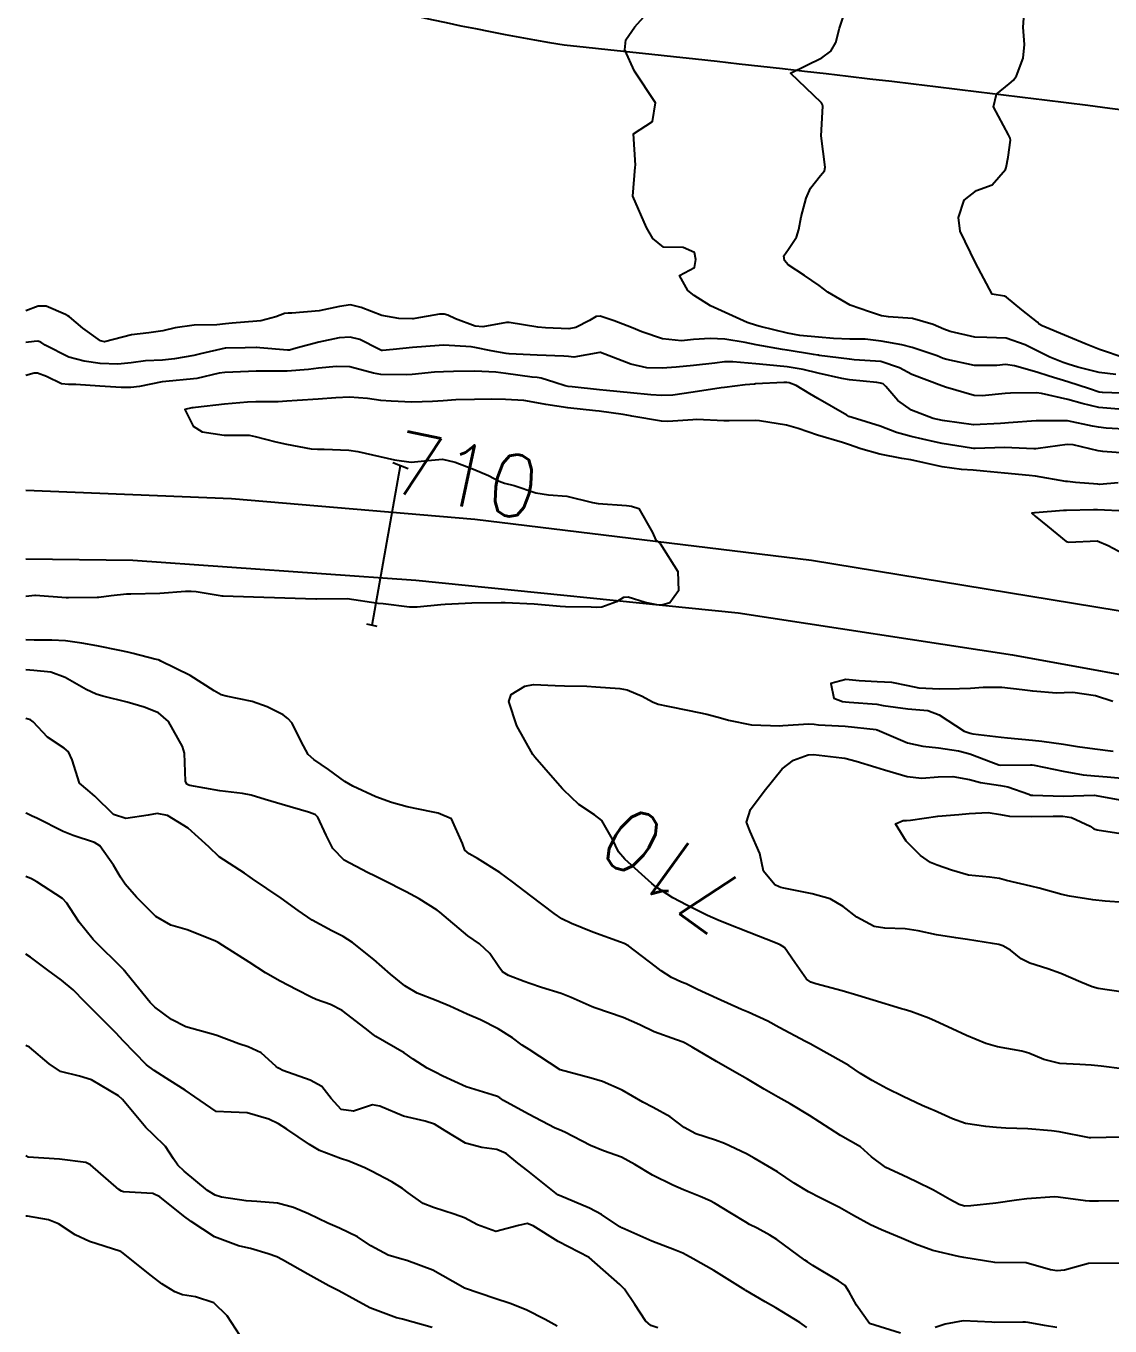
# Model space of a CAD drawing. Header units: metres. Extents: x 292545 to 299085, y 7450245 to 7463078.
# Drawn here: x 292544.9 to 292614.3, y 7462828 to 7462911.2 of the extents above; entities that cross this region are included whole.
import ezdxf
from ezdxf.enums import TextEntityAlignment as Align

# ---------------------------------------------------------------- set-up
doc = ezdxf.new("R2010")
doc.units = ezdxf.units.M
for name, color, linetype in [('Cotas', 45, 'Continuous'), ('Curvas de Nivel 1m', 11, 'Continuous'), ('Curvas de Nivel 5m', 15, 'Continuous'), ('Linha Férrea', 20, 'Continuous'), ('Pórtico', 62, 'Continuous'), ('Vias Primárias', 230, 'Continuous')]:
    doc.layers.add(name, color=color, linetype=linetype)
doc.styles.add('Style-STANDARD', font='STANDARD.shx')

msp = doc.modelspace()

# ---------------------------------------------------------------- linework, layer by layer
at = {"layer": 'Curvas de Nivel 1m', "flags": 128}
for points, elevation in [([(292615.294, 7462889.964), (292613.658, 7462890.524), (292612.796, 7462890.859), (292611.673, 7462891.322), (292609.992, 7462892.025), (292609.796, 7462892.14), (292609.685, 7462892.271), (292608.684, 7462893.049), (292607.701, 7462893.872), (292607.579, 7462893.929), (292606.781, 7462894.059), (292605.723, 7462896.07), (292604.743, 7462898.085), (292604.637, 7462898.962), (292604.986, 7462900.082), (292605.779, 7462900.702), (292606.784, 7462901.059), (292607.643, 7462902.051), (292607.681, 7462902.164), (292607.805, 7462902.828), (292607.95, 7462903.92), (292607.932, 7462904.049), (292607.825, 7462904.264), (292606.866, 7462906.06), (292607.056, 7462906.857), (292607.865, 7462907.537), (292608.144, 7462907.772), (292608.339, 7462908.045), (292608.76, 7462909.165), (292608.856, 7462910.04), (292608.78, 7462911.166), (292608.841, 7462912.041)], 716), ([(292615.629, 7462887.705), (292613.852, 7462887.756), (292613.63, 7462887.79), (292613.015, 7462887.986), (292611.637, 7462888.452), (292610.431, 7462888.808), (292609.643, 7462889.059), (292608.213, 7462889.479), (292607.648, 7462889.546), (292607.082, 7462889.493), (292605.647, 7462889.483), (292603.878, 7462889.87), (292603.651, 7462889.948), (292603.252, 7462890.104), (292601.661, 7462890.654), (292600.989, 7462890.804), (292599.666, 7462891.052), (292598.657, 7462891.171), (292597.668, 7462891.183), (292596.628, 7462891.221), (292595.67, 7462891.296), (292594.459, 7462891.42), (292593.673, 7462891.558), (292591.928, 7462891.989), (292591.68, 7462892.053), (292591.099, 7462892.246), (292589.689, 7462892.886), (292588.74, 7462893.321), (292587.7, 7462893.969), (292587.294, 7462894.294), (292586.761, 7462895.251), (292587.718, 7462895.768), (292587.801, 7462896.289), (292587.73, 7462896.73), (292586.986, 7462897.045), (292585.734, 7462897.067), (292585.048, 7462897.623), (292584.65, 7462898.321), (292583.773, 7462900.33), (292583.929, 7462902.201), (292583.931, 7462902.329), (292583.823, 7462904.33), (292585.029, 7462905.12), (292585.218, 7462906.316), (292583.873, 7462908.33), (292583.251, 7462909.704), (292583.323, 7462910.339), (292583.901, 7462911.17), (292584.444, 7462911.788)], 714), ([(292614.895, 7462886.686), (292613.615, 7462886.81), (292612.554, 7462887.055), (292611.622, 7462887.304), (292609.949, 7462887.705), (292609.629, 7462887.746), (292607.951, 7462887.724), (292607.628, 7462887.704), (292606.154, 7462887.543), (292605.625, 7462887.56), (292603.802, 7462888.098), (292603.633, 7462888.157), (292603.554, 7462888.18), (292601.641, 7462888.913), (292600.844, 7462889.332), (292599.649, 7462889.741), (292597.953, 7462889.864), (292597.65, 7462889.886), (292595.71, 7462890.131), (292595.652, 7462890.143), (292595.613, 7462890.151), (292595.337, 7462890.195), (292593.657, 7462890.47), (292593.357, 7462890.523), (292591.662, 7462890.814), (292590.956, 7462890.954), (292589.667, 7462891.179), (292588.713, 7462891.229), (292587.666, 7462891.148), (292586.894, 7462891.068), (292585.666, 7462891.197), (292584.35, 7462891.653), (292583.677, 7462891.92), (292582.585, 7462892.351), (292581.686, 7462892.66), (292581.414, 7462892.634), (292580.986, 7462892.367), (292580.127, 7462891.924), (292579.675, 7462891.849), (292578.184, 7462891.894), (292577.676, 7462891.94), (292575.854, 7462892.255), (292575.68, 7462892.251), (292574.156, 7462891.965), (292573.676, 7462892.017), (292572.419, 7462892.469), (292571.92, 7462892.711), (292571.686, 7462892.78), (292571.388, 7462892.781), (292569.81, 7462892.499), (292569.7, 7462892.483), (292569.683, 7462892.481), (292569.662, 7462892.48), (292568.775, 7462892.509), (292567.685, 7462892.686), (292566.362, 7462893.212), (292565.691, 7462893.366), (292564.983, 7462893.264), (292563.687, 7462892.994), (292561.932, 7462892.843), (292561.685, 7462892.847), (292561.463, 7462892.824), (292560.895, 7462892.608), (292559.943, 7462892.354), (292559.68, 7462892.323), (292558.112, 7462892.202), (292557.678, 7462892.153), (292557.133, 7462892.104), (292555.677, 7462892.074), (292554.46, 7462891.898), (292553.673, 7462891.705), (292552.781, 7462891.59), (292551.67, 7462891.461), (292549.941, 7462891.012), (292549.666, 7462891.061), (292548.538, 7462891.888), (292547.681, 7462892.605), (292547.592, 7462892.671), (292547.433, 7462892.764), (292546.197, 7462893.292), (292545.688, 7462893.281), (292544.903, 7462892.988)], 713), ([(292615.597, 7462885.384), (292614.086, 7462885.487), (292613.598, 7462885.532), (292613.216, 7462885.603), (292611.602, 7462885.947), (292611.555, 7462885.954), (292609.602, 7462885.939), (292607.839, 7462885.809), (292607.6, 7462885.8), (292607.328, 7462885.782), (292605.599, 7462885.694), (292603.761, 7462885.939), (292603.602, 7462885.969), (292603.008, 7462886.106), (292601.61, 7462886.625), (292600.748, 7462887.257), (292599.976, 7462888.145), (292599.795, 7462888.308), (292599.635, 7462888.367), (292599.388, 7462888.399), (292597.637, 7462888.577), (292597.154, 7462888.659), (292595.641, 7462889.008), (292594.675, 7462889.236), (292593.645, 7462889.415), (292592.34, 7462889.539), (292591.646, 7462889.588), (292590.177, 7462889.726), (292589.648, 7462889.72), (292589.012, 7462889.635), (292587.645, 7462889.485), (292586.556, 7462889.389), (292585.643, 7462889.324), (292584.671, 7462889.352), (292583.645, 7462889.567), (292581.696, 7462890.316), (292581.653, 7462890.328), (292579.992, 7462890.034), (292579.65, 7462890.061), (292579.359, 7462890.094), (292577.65, 7462890.143), (292575.839, 7462890.24), (292575.651, 7462890.264), (292574.699, 7462890.44), (292573.656, 7462890.654), (292573.416, 7462890.694), (292571.658, 7462890.786), (292571.362, 7462890.779), (292569.664, 7462890.636), (292568.418, 7462890.519), (292567.737, 7462890.454), (292567.662, 7462890.461), (292567.491, 7462890.532), (292566.279, 7462891.151), (292565.67, 7462891.306), (292564.959, 7462891.268), (292563.667, 7462890.993), (292562.202, 7462890.592), (292561.78, 7462890.479), (292561.661, 7462890.472), (292559.879, 7462890.618), (292559.663, 7462890.638), (292559.646, 7462890.638), (292558.93, 7462890.627), (292557.692, 7462890.61), (292557.662, 7462890.606), (292556.082, 7462890.238), (292555.655, 7462890.141), (292554.425, 7462889.908), (292553.65, 7462889.838), (292552.565, 7462889.785), (292551.647, 7462889.671), (292550.789, 7462889.58), (292549.646, 7462889.628), (292548.627, 7462889.772), (292547.652, 7462890.031), (292546.133, 7462890.783), (292545.855, 7462890.978), (292545.665, 7462891.043), (292545.435, 7462891.023), (292544.903, 7462890.963)], 712), ([(292615.582, 7462883.864), (292613.88, 7462883.977), (292613.583, 7462884.021), (292611.983, 7462884.4), (292611.587, 7462884.429), (292609.727, 7462884.171), (292609.584, 7462884.154), (292609.458, 7462884.158), (292607.585, 7462884.235), (292605.69, 7462884.185), (292605.584, 7462884.185), (292605.471, 7462884.194), (292603.587, 7462884.494), (292603.095, 7462884.598), (292601.591, 7462884.936), (292600.662, 7462885.203), (292599.605, 7462885.604), (292597.824, 7462886.168), (292597.614, 7462886.233), (292597.482, 7462886.304), (292595.625, 7462887.384), (292595.116, 7462887.686), (292594.228, 7462888.211), (292593.788, 7462888.371), (292593.635, 7462888.403), (292593.447, 7462888.41), (292591.634, 7462888.308), (292591.57, 7462888.305), (292590.973, 7462888.247), (292589.631, 7462888.089), (292589.431, 7462888.063), (292587.628, 7462887.777), (292586.335, 7462887.594), (292585.625, 7462887.563), (292584.922, 7462887.616), (292583.627, 7462887.736), (292582.092, 7462887.892), (292581.629, 7462887.939), (292579.885, 7462888.122), (292579.631, 7462888.147), (292579.434, 7462888.186), (292578.776, 7462888.393), (292577.902, 7462888.673), (292577.636, 7462888.712), (292577.313, 7462888.736), (292575.638, 7462888.988), (292575.005, 7462889.07), (292573.64, 7462889.128), (292572.276, 7462889.107), (292571.639, 7462889.091), (292571.066, 7462889.062), (292569.639, 7462888.917), (292569.259, 7462888.885), (292567.639, 7462888.912), (292567.165, 7462889.01), (292565.646, 7462889.4), (292564.781, 7462889.424), (292563.644, 7462889.314), (292562.987, 7462889.236), (292561.641, 7462889.134), (292561.119, 7462889.127), (292559.64, 7462889.12), (292559.153, 7462889.112), (292557.639, 7462889.052), (292557.284, 7462888.999), (292555.846, 7462888.667), (292555.633, 7462888.633), (292553.85, 7462888.468), (292553.63, 7462888.436), (292552.179, 7462888.152), (292551.627, 7462888.086), (292550.992, 7462888.085), (292549.627, 7462888.176), (292548.104, 7462888.279), (292547.628, 7462888.273), (292547.177, 7462888.315), (292546.222, 7462888.781), (292545.636, 7462888.995), (292545.43, 7462888.998), (292544.903, 7462888.852)], 711), ([(292615.339, 7462880.159), (292613.537, 7462880.244), (292613.272, 7462880.249), (292611.536, 7462880.201), (292611.353, 7462880.195), (292609.533, 7462880.059), (292609.506, 7462880.058), (292609.322, 7462880.032), (292609.531, 7462879.842), (292610.335, 7462879.212), (292611.515, 7462878.217), (292611.695, 7462878.187), (292613.516, 7462878.266), (292614.222, 7462877.973), (292615.506, 7462877.29)], 709), ([(292615.064, 7462840.083), (292613.104, 7462840.03), (292613.063, 7462840.03), (292613.019, 7462840.035), (292611.067, 7462840.408), (292610.594, 7462840.488), (292609.069, 7462840.61), (292607.664, 7462840.646), (292607.069, 7462840.692), (292606.382, 7462840.754), (292605.072, 7462840.953), (292604.236, 7462841.254), (292603.08, 7462841.784), (292602.856, 7462841.879), (292602.312, 7462842.112), (292601.091, 7462842.677), (292600.042, 7462843.198), (292599.106, 7462843.711), (292598.36, 7462844.161), (292597.6, 7462844.655), (292597.121, 7462844.939), (292595.466, 7462845.861), (292595.131, 7462846.044), (292594.824, 7462846.203), (292593.142, 7462847.089), (292592.41, 7462847.495), (292591.16, 7462848.075), (292590.737, 7462848.254), (292589.17, 7462848.963), (292587.918, 7462849.54), (292587.179, 7462849.886), (292586.896, 7462850.01), (292586.252, 7462850.304), (292585.59, 7462850.717), (292585.19, 7462851.023), (292583.492, 7462852.337), (292583.205, 7462852.486), (292582.984, 7462852.565), (292581.216, 7462853.206), (292579.851, 7462853.753), (292579.228, 7462854.067), (292578.735, 7462854.395), (292577.244, 7462855.538), (292576.065, 7462856.422), (292575.262, 7462857.014), (292573.814, 7462857.913), (292573.279, 7462858.223), (292573.02, 7462858.463), (292572.86, 7462858.891), (292572.154, 7462860.471), (292571.306, 7462860.833), (292570.878, 7462860.913), (292569.31, 7462861.228), (292568.306, 7462861.509), (292567.316, 7462861.876), (292565.832, 7462862.545), (292565.327, 7462862.846), (292564.287, 7462863.618), (292563.348, 7462864.269), (292562.965, 7462864.584), (292562.53, 7462865.42), (292561.951, 7462866.594), (292561.675, 7462866.894), (292561.378, 7462867.124), (292560.36, 7462867.638), (292559.393, 7462867.984), (292557.726, 7462868.318), (292557.399, 7462868.409), (292556.964, 7462868.654), (292555.413, 7462869.63), (292553.543, 7462870.567), (292553.422, 7462870.623), (292553.371, 7462870.639), (292553.159, 7462870.694), (292551.77, 7462871.058), (292551.427, 7462871.132), (292550.914, 7462871.24), (292549.431, 7462871.549), (292548.479, 7462871.703), (292547.434, 7462871.856), (292546.565, 7462871.904), (292545.434, 7462871.899), (292544.903, 7462871.926)], 709), ([(292615.013, 7462836.004), (292613.596, 7462835.981), (292613.013, 7462835.972), (292612.763, 7462835.993), (292611.015, 7462836.243), (292610.772, 7462836.255), (292609.014, 7462836.13), (292608.341, 7462836.04), (292607.011, 7462835.857), (292605.415, 7462835.67), (292605.009, 7462835.659), (292604.678, 7462835.754), (292604.068, 7462836.094), (292603.022, 7462836.683), (292601.904, 7462837.247), (292601.036, 7462837.645), (292599.973, 7462838.141), (292599.05, 7462838.823), (292598.344, 7462839.449), (292597.063, 7462840.18), (292595.076, 7462841.466), (292593.848, 7462842.212), (292593.089, 7462842.634), (292592.188, 7462843.142), (292591.106, 7462843.782), (292590.287, 7462844.258), (292589.12, 7462844.93), (292587.578, 7462845.836), (292587.131, 7462846.094), (292586.993, 7462846.153), (292586.574, 7462846.298), (292585.141, 7462846.829), (292584.217, 7462847.259), (292583.154, 7462847.736), (292581.327, 7462848.358), (292581.163, 7462848.415), (292579.81, 7462849.021), (292579.172, 7462849.271), (292577.918, 7462849.66), (292577.178, 7462849.916), (292576.815, 7462850.052), (292575.804, 7462850.431), (292575.413, 7462850.664), (292575.188, 7462850.98), (292574.605, 7462851.847), (292573.939, 7462852.449), (292573.211, 7462852.977), (292571.406, 7462854.478), (292571.234, 7462854.612), (292570.085, 7462855.341), (292569.246, 7462855.791), (292567.769, 7462856.525), (292567.257, 7462856.795), (292566.778, 7462857.017), (292565.272, 7462857.817), (292564.559, 7462858.561), (292564.129, 7462859.406), (292563.592, 7462860.576), (292563.444, 7462860.718), (292563.305, 7462860.791), (292562.996, 7462860.894), (292561.311, 7462861.386), (292560.217, 7462861.708), (292559.317, 7462861.982), (292558.775, 7462862.086), (292557.319, 7462862.248), (292555.405, 7462862.586), (292555.322, 7462862.608), (292555.212, 7462862.671), (292555.124, 7462862.874), (292555.057, 7462864.673), (292554.935, 7462865.096), (292554.029, 7462866.683), (292553.381, 7462867.251), (292552.469, 7462867.621), (292551.391, 7462867.926), (292549.819, 7462868.313), (292549.398, 7462868.443), (292548.763, 7462868.746), (292547.411, 7462869.518), (292546.499, 7462869.859), (292545.415, 7462869.97), (292544.903, 7462869.994)], 708), ([(292614.507, 7462867.969), (292613.396, 7462868.333), (292611.943, 7462868.546), (292611.398, 7462868.53), (292610.896, 7462868.517), (292609.399, 7462868.637), (292608.706, 7462868.73), (292607.401, 7462868.866), (292606.202, 7462868.869), (292605.4, 7462868.814), (292604.7, 7462868.787), (292603.4, 7462868.769), (292602.11, 7462868.829), (292601.406, 7462868.977), (292600.366, 7462869.183), (292599.409, 7462869.232), (292598.263, 7462869.308), (292597.411, 7462869.378), (292596.454, 7462869.137), (292596.648, 7462868.181), (292597.196, 7462867.978), (292597.391, 7462867.952), (292597.62, 7462867.938), (292599.389, 7462867.794), (292599.807, 7462867.728), (292601.387, 7462867.515), (292602.664, 7462867.389), (292603.383, 7462867.116), (292604.991, 7462866.084), (292605.371, 7462865.94), (292605.547, 7462865.901), (292607.367, 7462865.688), (292607.758, 7462865.655), (292609.365, 7462865.494), (292609.963, 7462865.425), (292611.361, 7462865.245), (292612.258, 7462865.098), (292613.357, 7462864.935), (292614.532, 7462864.792)], 709), ([(292614.921, 7462832.004), (292612.963, 7462831.99), (292611.414, 7462831.549), (292610.958, 7462831.52), (292610.53, 7462831.588), (292608.963, 7462832.03), (292606.963, 7462832.06), (292604.967, 7462832.373), (292604.628, 7462832.425), (292602.974, 7462832.817), (292601.87, 7462833.23), (292600.985, 7462833.614), (292599.692, 7462834.143), (292598.996, 7462834.452), (292597.893, 7462835.057), (292597.007, 7462835.571), (292595.774, 7462836.192), (292595.019, 7462836.579), (292594.096, 7462837.14), (292593.037, 7462837.846), (292592.418, 7462838.229), (292591.541, 7462838.735), (292591.05, 7462839.005), (292589.65, 7462839.671), (292589.059, 7462839.89), (292587.815, 7462840.282), (292587.067, 7462840.689), (292586.154, 7462841.384), (292585.079, 7462841.978), (292584.419, 7462842.327), (292583.094, 7462843.076), (292581.825, 7462843.63), (292581.105, 7462843.864), (292579.113, 7462844.39), (292577.126, 7462845.68), (292576.685, 7462845.973), (292576.054, 7462846.426), (292575.142, 7462847.013), (292574.021, 7462847.58), (292573.155, 7462847.958), (292572.059, 7462848.471), (292571.166, 7462848.825), (292569.966, 7462849.293), (292569.175, 7462849.763), (292568.25, 7462850.519), (292567.192, 7462851.453), (292565.816, 7462852.544), (292565.208, 7462852.922), (292564.495, 7462853.279), (292563.224, 7462853.968), (292562.334, 7462854.589), (292561.241, 7462855.39), (292559.407, 7462856.618), (292559.255, 7462856.732), (292558.896, 7462856.988), (292557.274, 7462858.03), (292556.615, 7462858.657), (292555.295, 7462859.872), (292553.967, 7462860.683), (292553.304, 7462860.795), (292552.727, 7462860.699), (292551.301, 7462860.482), (292550.507, 7462860.728), (292549.315, 7462861.902), (292548.859, 7462862.287), (292548.325, 7462862.75), (292547.857, 7462864.243), (292547.632, 7462864.757), (292547.355, 7462864.992), (292546.279, 7462865.693), (292545.372, 7462866.667), (292545.193, 7462866.792), (292544.903, 7462866.889)], 707), ([(292615.174, 7462849.361), (292613.57, 7462849.591), (292613.179, 7462849.698), (292612.464, 7462849.997), (292611.188, 7462850.55), (292610.351, 7462850.859), (292609.195, 7462851.225), (292608.651, 7462851.492), (292607.965, 7462852.049), (292607.478, 7462852.328), (292607.206, 7462852.406), (292606.8, 7462852.471), (292605.209, 7462852.727), (292604.467, 7462852.834), (292603.217, 7462853.041), (292602.042, 7462853.296), (292601.222, 7462853.421), (292599.914, 7462853.451), (292599.224, 7462853.574), (292598.124, 7462854.161), (292597.24, 7462854.85), (292596.4, 7462855.338), (292595.248, 7462855.664), (292593.45, 7462856.019), (292593.251, 7462856.07), (292593.141, 7462856.11), (292592.869, 7462856.226), (292592.143, 7462857.118), (292591.899, 7462858.234), (292591.294, 7462859.655), (292591.044, 7462860.244), (292591.311, 7462861.066), (292592.18, 7462862.231), (292593.337, 7462863.659), (292594.054, 7462864.213), (292595.003, 7462864.549), (292595.349, 7462864.572), (292597.157, 7462864.362), (292597.345, 7462864.336), (292598.074, 7462864.163), (292599.339, 7462863.771), (292599.887, 7462863.595), (292601.333, 7462863.164), (292602.279, 7462863.063), (292603.333, 7462863.141), (292604.256, 7462863.168), (292605.332, 7462862.979), (292606.048, 7462862.787), (292607.328, 7462862.59), (292607.788, 7462862.513), (292609.125, 7462862.033), (292609.271, 7462861.979), (292609.322, 7462861.975), (292609.38, 7462861.972), (292611.322, 7462861.909), (292613.323, 7462861.98), (292615.319, 7462861.605)], 711), ([(292600.914, 7462827.528), (292598.923, 7462828.15), (292598.097, 7462829.325), (292597.616, 7462830.17), (292597.359, 7462830.585), (292596.95, 7462830.868), (292595.292, 7462831.864), (292594.962, 7462832.084), (292594.791, 7462832.202), (292592.986, 7462833.517), (292592.553, 7462833.791), (292591.743, 7462834.239), (292591.243, 7462834.493), (292590.997, 7462834.624), (292590.081, 7462835.18), (292589.009, 7462835.844), (292588.728, 7462835.992), (292588.072, 7462836.279), (292587.019, 7462836.702), (292586.328, 7462836.995), (292585.033, 7462837.636), (292583.901, 7462838.331), (292583.047, 7462838.796), (292581.892, 7462839.198), (292581.055, 7462839.543), (292579.417, 7462840.386), (292579.064, 7462840.542), (292578.798, 7462840.661), (292577.08, 7462841.541), (292575.495, 7462842.434), (292575.25, 7462842.594), (292575.095, 7462842.68), (292574.75, 7462842.79), (292573.101, 7462843.294), (292571.611, 7462843.972), (292571.11, 7462844.235), (292570.944, 7462844.315), (292570.603, 7462844.488), (292569.697, 7462845.079), (292569.123, 7462845.469), (292567.32, 7462846.528), (292567.135, 7462846.651), (292566.62, 7462847.056), (292565.157, 7462848.183), (292564.397, 7462848.561), (292563.486, 7462848.895), (292563.168, 7462849.04), (292562.249, 7462849.513), (292561.178, 7462850.07), (292560.25, 7462850.609), (292559.193, 7462851.291), (292557.506, 7462852.348), (292557.211, 7462852.534), (292557.007, 7462852.652), (292555.22, 7462853.351), (292554.183, 7462853.646), (292553.228, 7462854.208), (292552.987, 7462854.45), (292552.734, 7462854.697), (292551.976, 7462855.444), (292551.249, 7462856.28), (292550.951, 7462856.723), (292550.509, 7462857.483), (292549.632, 7462858.737), (292549.285, 7462858.941), (292547.93, 7462859.401), (292547.292, 7462859.655), (292545.594, 7462860.493), (292545.301, 7462860.631), (292544.96, 7462860.793), (292544.903, 7462860.822)], 706), ([(292615.24, 7462855.096), (292614.032, 7462855.182), (292613.242, 7462855.269), (292611.732, 7462855.519), (292611.247, 7462855.611), (292609.785, 7462856.025), (292609.254, 7462856.148), (292607.713, 7462856.509), (292607.259, 7462856.631), (292606.61, 7462856.716), (292605.261, 7462856.844), (292604.189, 7462857.166), (292603.267, 7462857.5), (292602.828, 7462857.666), (292602.188, 7462858.116), (292601.286, 7462859.035), (292600.586, 7462860.137), (292601.09, 7462860.347), (292601.305, 7462860.36), (292601.558, 7462860.379), (292603.308, 7462860.624), (292604.648, 7462860.748), (292605.31, 7462860.807), (292606.522, 7462860.857), (292607.31, 7462860.737), (292607.896, 7462860.638), (292609.309, 7462860.604), (292610.693, 7462860.632), (292611.309, 7462860.636), (292611.863, 7462860.556), (292613.054, 7462859.984), (292613.301, 7462859.83), (292613.518, 7462859.759), (292615.296, 7462859.479)], 712), ([(292585.375, 7462827.856), (292584.918, 7462828.011), (292584.577, 7462828.323), (292583.9, 7462829.363), (292583.244, 7462830.337), (292582.948, 7462830.647), (292580.973, 7462832.37), (292578.983, 7462833.398), (292577.383, 7462834.406), (292576.994, 7462834.544), (292576.447, 7462834.418), (292574.989, 7462834.028), (292573.83, 7462834.452), (292572.997, 7462834.9), (292572.321, 7462835.145), (292571.004, 7462835.565), (292570.343, 7462835.827), (292569.389, 7462836.504), (292569.017, 7462836.786), (292568.332, 7462837.208), (292567.033, 7462837.901), (292566.609, 7462838.107), (292565.576, 7462838.545), (292565.045, 7462838.718), (292563.707, 7462839.228), (292563.053, 7462839.604), (292561.602, 7462840.595), (292561.068, 7462840.93), (292560.457, 7462841.224), (292559.078, 7462841.63), (292558.039, 7462841.68), (292557.079, 7462841.719), (292555.717, 7462842.664), (292555.097, 7462843.082), (292554.119, 7462843.7), (292553.109, 7462844.339), (292552.622, 7462844.705), (292551.128, 7462846.235), (292550.673, 7462846.725), (292549.158, 7462848.257), (292548.914, 7462848.497), (292548.671, 7462848.747), (292547.92, 7462849.508), (292547.177, 7462850.129), (292546.294, 7462850.779), (292545.195, 7462851.594), (292544.903, 7462851.79)], 704), ([(292578.919, 7462827.97), (292578.153, 7462828.398), (292576.929, 7462829.014), (292575.921, 7462829.414), (292574.936, 7462829.743), (292572.988, 7462830.414), (292572.943, 7462830.431), (292572.92, 7462830.438), (292572.889, 7462830.461), (292570.959, 7462831.558), (292569.304, 7462832.169), (292568.969, 7462832.256), (292568.1, 7462832.519), (292566.979, 7462833.125), (292566.145, 7462833.703), (292564.99, 7462834.246), (292564.227, 7462834.568), (292563.002, 7462835.169), (292562.031, 7462835.567), (292561.012, 7462835.846), (292559.683, 7462835.95), (292559.013, 7462835.999), (292557.431, 7462836.231), (292557.018, 7462836.351), (292556.533, 7462836.655), (292555.035, 7462837.895), (292554.637, 7462838.274), (292554.341, 7462838.681), (292553.832, 7462839.47), (292553.058, 7462840.253), (292552.574, 7462840.705), (292551.089, 7462842.481), (292550.836, 7462842.723), (292549.103, 7462843.744), (292548.332, 7462843.979), (292547.108, 7462844.291), (292546.383, 7462844.777), (292545.129, 7462845.842), (292544.903, 7462845.952)], 703), ([(292570.917, 7462827.892), (292569.014, 7462828.417), (292568.922, 7462828.439), (292568.637, 7462828.513), (292566.929, 7462829.137), (292566.027, 7462829.636), (292564.94, 7462830.245), (292564.307, 7462830.566), (292562.954, 7462831.3), (292561.341, 7462832.223), (292560.97, 7462832.409), (292560.419, 7462832.608), (292559.292, 7462832.941), (292558.977, 7462833.012), (292558.505, 7462833.108), (292556.983, 7462833.694), (292555.484, 7462834.665), (292554.999, 7462835.045), (292553.465, 7462836.245), (292553.019, 7462836.469), (292551.154, 7462836.585), (292551.021, 7462836.614), (292550.855, 7462836.722), (292549.039, 7462838.312), (292548.746, 7462838.45), (292547.042, 7462838.67), (292545.043, 7462838.79), (292544.903, 7462838.873)], 702), ([(292558.906, 7462826.929), (292557.793, 7462828.641), (292556.931, 7462829.477), (292555.756, 7462829.841), (292554.936, 7462829.986), (292554.44, 7462830.179), (292553.605, 7462830.69), (292552.95, 7462831.189), (292551.043, 7462832.719), (292550.973, 7462832.755), (292550.923, 7462832.771), (292548.979, 7462833.387), (292548.055, 7462833.825), (292546.99, 7462834.525), (292546.354, 7462834.776), (292544.996, 7462835.008), (292544.903, 7462835.016)], 701), ([(292610.921, 7462827.878), (292610.139, 7462828.022), (292609.087, 7462828.2), (292608.925, 7462828.221), (292608.744, 7462828.222), (292606.924, 7462828.216), (292606.76, 7462828.226), (292604.925, 7462828.304), (292603.777, 7462828.097), (292603.131, 7462827.895)], 706)]:
    msp.add_lwpolyline(points, dxfattribs=dict(at, elevation=elevation))
at = {"layer": 'Curvas de Nivel 5m', "flags": 128}
for points, elevation in [([(292614.706, 7462888.905), (292613.643, 7462889.037), (292612.266, 7462889.375), (292611.649, 7462889.568), (292611.325, 7462889.68), (292610.48, 7462890.018), (292609.659, 7462890.423), (292608.892, 7462890.81), (292607.671, 7462891.232), (292606.452, 7462891.288), (292605.671, 7462891.3), (292604.101, 7462891.672), (292603.679, 7462891.821), (292603.013, 7462892.107), (292601.687, 7462892.507), (292600.143, 7462892.599), (292599.688, 7462892.665), (292598.929, 7462892.919), (292597.695, 7462893.362), (292596.267, 7462894.184), (292595.707, 7462894.606), (292594.763, 7462895.254), (292593.72, 7462895.943), (292593.486, 7462896.222), (292593.436, 7462896.514), (292593.734, 7462896.938), (292594.252, 7462897.706), (292594.395, 7462898.21), (292594.561, 7462899.008), (292594.874, 7462900.203), (292595.141, 7462900.841), (292595.795, 7462901.664), (292596.038, 7462901.949), (292596.098, 7462902.187), (292595.823, 7462904.19), (292595.931, 7462906.1), (292595.914, 7462906.189), (292595.845, 7462906.315), (292593.873, 7462908.22), (292595.883, 7462909.191), (292596.458, 7462909.614), (292596.778, 7462910.181), (292596.997, 7462911.084), (292597.363, 7462912.175)], 715), ([(292614.855, 7462881.967), (292613.659, 7462881.881), (292613.561, 7462881.885), (292612.116, 7462882.002), (292611.61, 7462882.056), (292611.563, 7462882.059), (292611.507, 7462882.067), (292609.567, 7462882.396), (292609.155, 7462882.446), (292607.568, 7462882.593), (292606.232, 7462882.732), (292605.57, 7462882.778), (292604.826, 7462882.832), (292603.572, 7462882.996), (292602.436, 7462883.25), (292601.576, 7462883.45), (292600.994, 7462883.545), (292599.58, 7462883.823), (292598.38, 7462884.162), (292597.587, 7462884.436), (292597.201, 7462884.562), (292595.596, 7462885.038), (292594.354, 7462885.457), (292593.605, 7462885.67), (292591.888, 7462885.958), (292591.609, 7462885.974), (292589.936, 7462885.937), (292589.608, 7462885.95), (292587.872, 7462886.024), (292587.609, 7462886.021), (292586.009, 7462885.904), (292585.607, 7462885.916), (292583.704, 7462886.247), (292583.612, 7462886.264), (292583.146, 7462886.345), (292581.615, 7462886.564), (292581.386, 7462886.591), (292579.617, 7462886.777), (292578.201, 7462886.984), (292577.62, 7462887.103), (292576.794, 7462887.245), (292575.622, 7462887.323), (292574.722, 7462887.339), (292573.622, 7462887.324), (292572.443, 7462887.29), (292571.62, 7462887.23), (292570.931, 7462887.175), (292569.619, 7462887.152), (292568.297, 7462887.197), (292567.62, 7462887.26), (292566.778, 7462887.382), (292565.622, 7462887.463), (292564.754, 7462887.426), (292563.621, 7462887.339), (292562.272, 7462887.243), (292561.619, 7462887.197), (292561.052, 7462887.172), (292559.618, 7462887.17), (292559.094, 7462887.149), (292557.617, 7462887.009), (292555.756, 7462886.809), (292555.614, 7462886.785), (292555.514, 7462886.771), (292555.067, 7462886.675), (292555.602, 7462885.608), (292556.188, 7462885.251), (292557.597, 7462885.038), (292559.191, 7462885.022), (292559.588, 7462884.954), (292560.904, 7462884.607), (292561.581, 7462884.457), (292563.168, 7462884.165), (292563.579, 7462884.135), (292564.011, 7462884.133), (292565.578, 7462884.063), (292566.148, 7462883.973), (292567.574, 7462883.665), (292568.508, 7462883.452), (292569.571, 7462883.291), (292570.646, 7462883.415), (292571.573, 7462883.488), (292572.398, 7462883.295), (292573.567, 7462882.85), (292574.536, 7462882.44), (292575.199, 7462882.075), (292575.558, 7462881.955), (292576.179, 7462881.802), (292577.552, 7462881.329), (292578.361, 7462881.208), (292579.55, 7462881.123), (292581.182, 7462880.728), (292581.546, 7462880.653), (292583.36, 7462880.527), (292583.545, 7462880.502), (292583.683, 7462880.476), (292584.163, 7462880.331), (292585.035, 7462878.802), (292585.234, 7462878.314), (292585.391, 7462878.192), (292585.511, 7462878.093), (292586.655, 7462876.298), (292586.705, 7462875.067), (292586.144, 7462874.303), (292585.627, 7462874.142), (292585.461, 7462874.14), (292585.308, 7462874.159), (292584.567, 7462874.323), (292583.468, 7462874.651), (292583.171, 7462874.639), (292582.717, 7462874.347), (292581.792, 7462874.024), (292581.459, 7462873.993), (292581.099, 7462874.005), (292579.459, 7462874.028), (292579.123, 7462874.048), (292577.461, 7462874.202), (292575.601, 7462874.289), (292575.462, 7462874.296), (292575.329, 7462874.3), (292573.461, 7462874.261), (292571.759, 7462874.187), (292571.468, 7462874.164), (292569.952, 7462874.008), (292569.466, 7462874.021), (292567.772, 7462874.221), (292567.469, 7462874.257), (292565.473, 7462874.55), (292563.512, 7462874.53), (292563.472, 7462874.53), (292561.473, 7462874.6), (292559.473, 7462874.663), (292557.542, 7462874.717), (292557.474, 7462874.727), (292555.798, 7462874.987), (292555.476, 7462875.026), (292555.126, 7462875.024), (292553.475, 7462874.881), (292551.611, 7462874.855), (292551.474, 7462874.853), (292551.349, 7462874.846), (292550.36, 7462874.731), (292549.567, 7462874.644), (292549.471, 7462874.64), (292547.616, 7462874.613), (292547.471, 7462874.614), (292545.505, 7462874.757), (292545.472, 7462874.757), (292544.903, 7462874.695)], 710), ([(292615.118, 7462844.46), (292613.757, 7462844.619), (292613.12, 7462844.68), (292612.397, 7462844.721), (292611.121, 7462844.784), (292610.101, 7462845.042), (292609.127, 7462845.456), (292608.679, 7462845.588), (292607.131, 7462845.862), (292606.372, 7462846.068), (292605.138, 7462846.583), (292604.226, 7462847.005), (292603.147, 7462847.498), (292602.729, 7462847.687), (292601.586, 7462848.123), (292601.155, 7462848.251), (292600.987, 7462848.3), (292599.163, 7462848.845), (292598.179, 7462849.148), (292597.172, 7462849.447), (292595.481, 7462849.895), (292595.18, 7462849.998), (292594.885, 7462850.203), (292594.154, 7462851.25), (292593.482, 7462852.217), (292593.206, 7462852.395), (292592.914, 7462852.518), (292591.217, 7462853.191), (292589.711, 7462853.78), (292589.229, 7462853.978), (292588.555, 7462854.277), (292587.239, 7462854.926), (292586.341, 7462855.4), (292585.251, 7462856.11), (292584.994, 7462856.323), (292583.268, 7462857.883), (292582.845, 7462858.344), (292582.471, 7462859.162), (292581.775, 7462860.355), (292581.306, 7462860.716), (292580.318, 7462861.38), (292579.322, 7462862.322), (292579.262, 7462862.391), (292578.65, 7462863.08), (292577.491, 7462864.409), (292577.355, 7462864.59), (292576.332, 7462866.42), (292575.835, 7462867.979), (292575.984, 7462868.424), (292576.853, 7462868.964), (292577.403, 7462869.062), (292578.805, 7462868.992), (292579.402, 7462868.97), (292580.814, 7462868.957), (292581.401, 7462868.911), (292582.947, 7462868.797), (292583.399, 7462868.715), (292584.375, 7462868.325), (292585.032, 7462867.958), (292585.388, 7462867.811), (292586.021, 7462867.669), (292587.384, 7462867.407), (292588.504, 7462867.157), (292589.38, 7462866.932), (292589.901, 7462866.785), (292591.375, 7462866.485), (292593.18, 7462866.417), (292593.375, 7462866.427), (292595.045, 7462866.534), (292595.376, 7462866.513), (292595.665, 7462866.485), (292597.375, 7462866.403), (292599.353, 7462866.171), (292599.373, 7462866.165), (292599.411, 7462866.15), (292601.361, 7462865.335), (292602.353, 7462865.12), (292603.356, 7462865), (292604.63, 7462864.811), (292605.351, 7462864.625), (292606.876, 7462864.057), (292607.211, 7462863.922), (292607.341, 7462863.902), (292609.239, 7462863.928), (292609.342, 7462863.922), (292609.48, 7462863.89), (292611.338, 7462863.503), (292612.62, 7462863.275), (292613.335, 7462863.216), (292614.15, 7462863.157), (292615.334, 7462863.037)], 710), ([(292594.918, 7462827.885), (292594.46, 7462828.205), (292592.932, 7462829.145), (292592.238, 7462829.532), (292591.011, 7462830.249), (292590.944, 7462830.293), (292590.832, 7462830.364), (292588.962, 7462831.534), (292587.641, 7462832.29), (292587.204, 7462832.525), (292586.976, 7462832.637), (292586.43, 7462832.854), (292584.984, 7462833.424), (292583.068, 7462834.263), (292582.993, 7462834.303), (292582.97, 7462834.318), (292582.934, 7462834.341), (292581.768, 7462835.126), (292581.005, 7462835.531), (292579.071, 7462836.33), (292579.013, 7462836.364), (292578.976, 7462836.39), (292577.035, 7462837.911), (292576.413, 7462838.419), (292575.647, 7462839.029), (292575.051, 7462839.284), (292574.095, 7462839.407), (292573.055, 7462839.685), (292571.749, 7462840.473), (292571.069, 7462840.902), (292570.471, 7462841.09), (292569.077, 7462841.426), (292567.56, 7462842.052), (292567.087, 7462842.151), (292565.883, 7462841.74), (292565.083, 7462841.856), (292564.441, 7462842.56), (292563.844, 7462843.312), (292563.104, 7462843.722), (292561.353, 7462844.355), (292561.112, 7462844.463), (292561.024, 7462844.513), (292560.918, 7462844.603), (292559.971, 7462845.467), (292559.125, 7462845.858), (292558.543, 7462846.045), (292557.132, 7462846.582), (292556.911, 7462846.652), (292555.14, 7462847.137), (292554.228, 7462847.602), (292553.158, 7462848.394), (292552.849, 7462848.703), (292551.358, 7462850.542), (292551.217, 7462850.72), (292551.184, 7462850.76), (292549.213, 7462852.74), (292548.314, 7462853.844), (292547.712, 7462854.763), (292547.524, 7462855.054), (292547.239, 7462855.351), (292545.604, 7462856.432), (292545.251, 7462856.627), (292544.903, 7462856.777)], 705)]:
    msp.add_lwpolyline(points, dxfattribs=dict(at, elevation=elevation))
at = {"layer": 'Linha Férrea', "linetype": 'Continuous'}
for points in [[(292544.903, 7462881.516), (292558.055, 7462880.977), (292573.646, 7462879.65), (292595.204, 7462877.03), (292617.59, 7462873.35), (292636.894, 7462869.703), (292651.124, 7462867.047), (292659.7, 7462865.194), (292672.6, 7462861.543), (292686.661, 7462859.369), (292708.857, 7462855.051), (292757.78, 7462844.79)], [(292544.903, 7462877.114), (292551.747, 7462877.023), (292569.882, 7462875.75), (292590.517, 7462873.645), (292608.094, 7462870.973), (292631.524, 7462866.686), (292647.526, 7462863.648), (292656.503, 7462861.422), (292673.497, 7462857.755), (292686.357, 7462855.209), (292697.469, 7462853.226), (292710.772, 7462850.585), (292722.473, 7462848.203), (292730.924, 7462846.5), (292747.036, 7462843.289), (292766.804, 7462838.974)]]:
    msp.add_lwpolyline(points, dxfattribs=at)
at = {"layer": 'Pórtico'}
for points in [[(292567.065, 7462872.86), (292568.885, 7462883.088)], [(292568.389, 7462883.275), (292569.381, 7462882.9)], [(292566.711, 7462872.941), (292567.377, 7462872.798)]]:
    msp.add_lwpolyline(points, dxfattribs=at)
at = {"layer": 'Vias Primárias'}
msp.add_lwpolyline([(292544.903, 7462919.12, 0.001269), (292549.523, 7462917.527, 0.039704), (292579.381, 7462910.015, -0.007847), (292624.076, 7462904.689, -0.004949), (292674.492, 7462894.949, -0.030952), (292721.622, 7462887.278, -0.044186), (292767.469, 7462876.32, -0.030651), (292808.376, 7462863.319, 0.000174), (292847.679, 7462849.03, 0.010271), (292930.683, 7462816.967, -0.027484), (292972.995, 7462800.572, 0.004585), (293015.428, 7462787.309, 0.058276), (293044.903, 7462779.523)], format="xyb", dxfattribs=at)

# ---------------------------------------------------------------- texts
at = {"layer": 'Cotas', "style": 'Style-STANDARD'}
for rotation, p in [(348.12731, (292573.059, 7462882.449, 710)), (144.2998, (292586.268, 7462857.19, 710))]:
    msp.add_text('710', height=4, rotation=rotation, dxfattribs=at).set_placement(p, align=Align.MIDDLE_CENTER)

doc.saveas('drawing.dxf')
